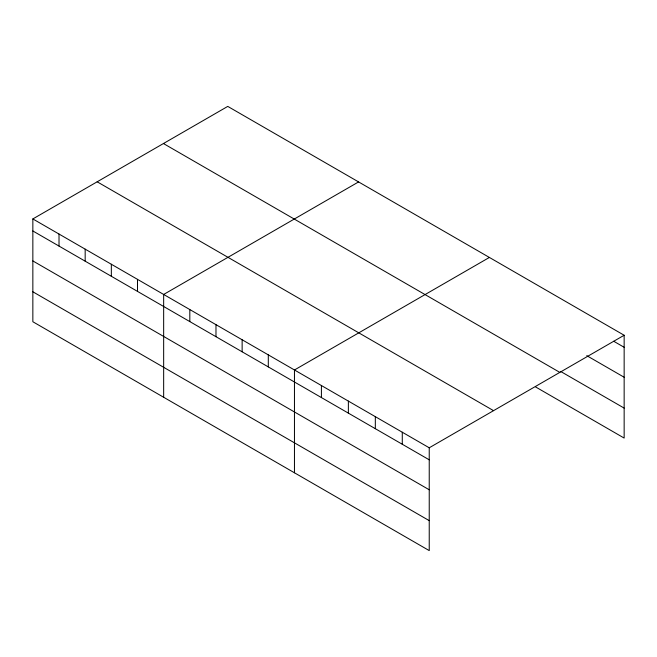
<?xml version="1.0" encoding="UTF-8"?>
<svg xmlns="http://www.w3.org/2000/svg" width="657" height="657" viewBox="0 0 657 657"><rect width="100%" height="100%" fill="white"/><g stroke="black" fill="none" stroke-linecap="round" stroke-linejoin="round"><path stroke-width="0.99" d="M535.463 386.858L624.15 438.063L624.15 335.251L227.765 106.401L32.85 218.937L32.85 321.749L429.235 550.599L429.235 447.787L32.85 218.937M358.574 181.923L163.659 294.459L163.659 397.263M489.383 257.445L294.459 369.981L294.459 472.785M429.235 447.787L624.15 335.251M613.72 341.262L624.15 347.282M586.758 355.651L624.15 377.241M560.676 371.46L624.15 408.104M163.445 143.538L559.83 372.388M97.17 181.8L493.555 410.65M32.85 230.968L429.235 459.818M32.85 260.928L429.235 489.777M32.85 291.79L429.235 520.64M402.281 432.224L402.281 444.255M375.328 416.669L375.328 428.692M348.374 401.107L348.374 413.13M321.413 385.544L321.413 397.575M268.302 354.879L268.302 366.902M242.137 339.776L242.137 351.799M215.981 324.665L215.981 336.696M189.816 309.562L189.816 321.593M137.494 279.356L137.494 291.388M111.337 264.254L111.337 276.285M85.172 249.151L85.172 261.174M59.015 234.04L59.015 246.071"/></g></svg>
